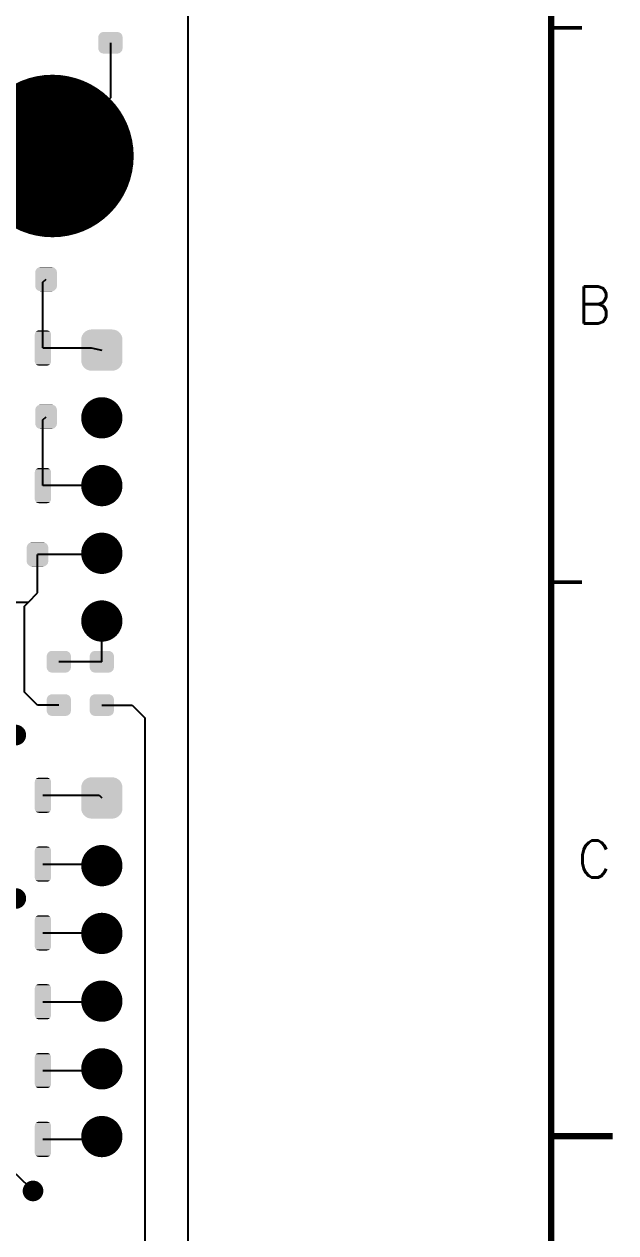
# Model space of a CAD drawing. Extents: x 295 to 953, y 10 to 290.
# Drawn here: x 839.2 to 887.2, y 142.2 to 240.3 of the extents above; entities that cross this region are included whole.
import ezdxf
from ezdxf.enums import TextEntityAlignment as Align

# ---------------------------------------------------------------- set-up
doc = ezdxf.new("R2010")
doc.units = 0
doc.header["$LTSCALE"] = 5
doc.header["$MEASUREMENT"] = 0
doc.layers.get('0').update_dxf_attribs({"linetype": 'CONTINUOUS', "lineweight": 25})
for name, color, linetype in [('DV-DPO-A6_BOT', 7, 'CONTINUOUS'), ('문자', 4, 'CONTINUOUS'), ('테두리', 3, 'CONTINUOUS')]:
    doc.layers.add(name, color=color, linetype=linetype)
doc.styles.get("Standard").update_dxf_attribs({"font": 'simplex.shx'})

# ---------------------------------------------------------------- blocks, each defined once
blk = doc.blocks.new('C')
at = {"layer": '테두리'}
blk.add_line((405, 285), (405, 15), dxfattribs=at)
for points, const_width in [([(15, 285), (15, 15), (405, 15), (405, 285), (15, 285)], 0.5), ([(407.5, 240), (405, 240)], 0.3), ([(407.5, 195), (405, 195)], 0.3), ([(410, 150), (405, 150)], 0.5)]:
    blk.add_lwpolyline(points, dxfattribs=dict(at, const_width=const_width))
at = {"layer": '문자'}
for s, p in [('B', (408.5, 217.5)), ('C', (408.5, 172.5))]:
    blk.add_text(s, height=3, dxfattribs=at).set_placement(p, align=Align.MIDDLE)

msp = doc.modelspace()

# ---------------------------------------------------------------- linework, layer by layer
for points, const_width in [([(844.779, 229.599, -1), (838.18, 229.599, -1)], 6.599), ([(846.33, 208.337, -1), (844.654, 208.337, -1)], 1.676), ([(846.33, 202.833, -1), (844.654, 202.833, -1)], 1.676), ([(846.33, 197.334, -1), (844.654, 197.334, -1)], 1.676), ([(846.33, 191.835, -1), (844.654, 191.835, -1)], 1.676), ([(838.926, 182.576, -1), (838.088, 182.576, -1)], 0.838), ([(846.33, 171.97, -1), (844.654, 171.97, -1)], 1.676), ([(838.926, 169.305, -1), (838.088, 169.305, -1)], 0.838), ([(846.33, 166.466, -1), (844.654, 166.466, -1)], 1.676), ([(846.33, 160.967, -1), (844.654, 160.967, -1)], 1.676), ([(846.33, 155.469, -1), (844.654, 155.469, -1)], 1.676), ([(846.33, 149.97, -1), (844.654, 149.97, -1)], 1.676), ([(840.323, 145.556, -1), (839.485, 145.556, -1)], 0.838)]:
    msp.add_lwpolyline(points, format="xyb", close=True, dxfattribs=dict(const_width=const_width))
for points in [[(847.099, 239.483), (847.087, 239.495), (845.285, 239.483), (845.291, 239.495)], [(847.087, 239.495), (847.002, 239.583), (845.291, 239.495), (845.382, 239.583)], [(847.002, 239.583), (846.986, 239.592), (845.382, 239.583), (845.391, 239.592)], [(846.986, 239.592), (846.878, 239.648), (845.391, 239.592), (845.507, 239.648)], [(846.878, 239.648), (846.852, 239.653), (845.507, 239.648), (845.516, 239.653)], [(846.852, 239.653), (846.741, 239.671), (845.516, 239.653), (845.64, 239.671)], [(847.179, 238.35), (847.179, 239.233), (845.201, 238.35), (845.201, 239.233)], [(847.177, 239.233), (847.159, 239.357), (845.204, 239.233), (845.224, 239.357)], [(847.159, 239.357), (847.152, 239.371), (845.224, 239.357), (845.226, 239.371)], [(847.152, 239.371), (847.099, 239.483), (845.226, 239.371), (845.285, 239.483)], [(847.157, 238.226), (847.177, 238.35), (845.222, 238.226), (845.204, 238.35)], [(847.154, 238.212), (847.157, 238.226), (845.229, 238.212), (845.222, 238.226)], [(847.096, 238.1), (847.154, 238.212), (845.282, 238.1), (845.229, 238.212)], [(847.09, 238.088), (847.096, 238.1), (845.294, 238.088), (845.282, 238.1)], [(846.999, 238), (847.09, 238.088), (845.379, 238), (845.294, 238.088)], [(846.99, 237.991), (846.999, 238), (845.395, 237.991), (845.379, 238)], [(846.874, 237.934), (846.99, 237.991), (845.502, 237.934), (845.395, 237.991)], [(846.864, 237.93), (846.874, 237.934), (845.529, 237.93), (845.502, 237.934)], [(846.741, 237.911), (846.864, 237.93), (845.64, 237.911), (845.529, 237.93)], [(841.846, 220.147), (841.827, 220.27), (840.086, 220.147), (840.106, 220.27)], [(841.846, 220.144), (841.846, 220.147), (840.086, 220.144), (840.086, 220.147)], [(841.846, 219.049), (841.846, 220.144), (840.086, 219.049), (840.086, 220.144)], [(841.827, 220.27), (841.82, 220.285), (840.106, 220.27), (840.109, 220.285)], [(841.82, 220.285), (841.766, 220.395), (840.109, 220.285), (840.168, 220.395)], [(841.766, 220.395), (841.754, 220.408), (840.168, 220.395), (840.174, 220.408)], [(841.754, 220.408), (841.669, 220.495), (840.174, 220.408), (840.266, 220.495)], [(841.669, 220.495), (841.651, 220.504), (840.266, 220.495), (840.275, 220.504)], [(841.651, 220.504), (841.545, 220.56), (840.275, 220.504), (840.391, 220.56)], [(841.545, 220.56), (841.516, 220.564), (840.391, 220.56), (840.401, 220.564)], [(841.516, 220.564), (841.407, 220.582), (840.401, 220.564), (840.524, 220.582)], [(841.407, 220.582), (841.407, 220.586), (840.524, 220.582), (840.524, 220.586)], [(841.846, 219.046), (841.846, 219.049), (840.086, 219.046), (840.086, 219.049)], [(841.825, 218.923), (841.846, 219.046), (840.104, 218.923), (840.086, 219.046)], [(841.822, 218.909), (841.825, 218.923), (840.111, 218.909), (840.104, 218.923)], [(841.764, 218.798), (841.822, 218.909), (840.165, 218.798), (840.111, 218.909)], [(841.757, 218.785), (841.764, 218.798), (840.177, 218.785), (840.165, 218.798)], [(841.666, 218.698), (841.757, 218.785), (840.262, 218.698), (840.177, 218.785)], [(841.656, 218.689), (841.666, 218.698), (840.28, 218.689), (840.262, 218.698)], [(841.54, 218.633), (841.656, 218.689), (840.386, 218.633), (840.28, 218.689)], [(841.53, 218.629), (841.54, 218.633), (840.415, 218.629), (840.386, 218.633)], [(841.407, 218.611), (841.53, 218.629), (840.524, 218.611), (840.415, 218.629)], [(841.407, 218.608), (841.407, 218.611), (840.524, 218.608), (840.524, 218.611)], [(841.368, 215.109), (841.366, 215.141), (840.049, 215.109), (840.055, 215.141)], [(841.368, 212.908), (841.368, 215.109), (840.049, 212.908), (840.049, 215.109)], [(841.366, 215.141), (841.341, 215.228), (840.055, 215.141), (840.071, 215.228)], [(841.341, 215.228), (841.333, 215.257), (840.071, 215.228), (840.089, 215.257)], [(841.333, 215.257), (841.277, 215.331), (840.089, 215.257), (840.135, 215.331)], [(841.277, 215.331), (841.26, 215.353), (840.135, 215.331), (840.164, 215.353)], [(841.26, 215.353), (841.178, 215.404), (840.164, 215.353), (840.231, 215.404)], [(841.178, 215.404), (841.157, 215.417), (840.231, 215.404), (840.276, 215.417)], [(841.157, 215.417), (841.046, 215.438), (840.276, 215.417), (840.347, 215.438)], [(841.046, 215.438), (841.038, 215.439), (840.347, 215.438), (840.379, 215.439)], [(847.142, 214.866), (847.097, 215.012), (843.838, 214.866), (843.891, 215.012)], [(847.097, 215.012), (847.076, 215.047), (843.891, 215.012), (843.903, 215.047)], [(847.076, 215.047), (846.999, 215.179), (843.903, 215.047), (843.989, 215.179)], [(846.999, 215.179), (846.97, 215.209), (843.989, 215.179), (844.009, 215.209)], [(846.97, 215.209), (846.866, 215.318), (844.009, 215.209), (844.123, 215.318)], [(846.866, 215.318), (846.828, 215.343), (844.123, 215.318), (844.149, 215.343)], [(846.828, 215.343), (846.704, 215.424), (844.149, 215.343), (844.287, 215.424)], [(846.704, 215.424), (846.658, 215.44), (844.287, 215.424), (844.315, 215.44)], [(846.658, 215.44), (846.522, 215.489), (844.315, 215.44), (844.474, 215.489)], [(846.522, 215.489), (846.453, 215.498), (844.474, 215.489), (844.5, 215.498)], [(846.453, 215.498), (846.33, 215.512), (844.5, 215.498), (844.654, 215.512)], [(847.168, 214.674), (847.154, 214.827), (843.815, 214.674), (843.833, 214.827)], [(847.168, 212.997), (847.168, 214.674), (843.815, 212.997), (843.815, 214.674)], [(847.154, 214.827), (847.142, 214.866), (843.833, 214.827), (843.838, 214.866)], [(847.15, 212.844), (847.168, 212.997), (843.83, 212.844), (843.815, 212.997)], [(841.362, 212.876), (841.368, 212.908), (840.051, 212.876), (840.049, 212.908)], [(841.346, 212.789), (841.362, 212.876), (840.076, 212.789), (840.051, 212.876)], [(841.328, 212.76), (841.346, 212.789), (840.084, 212.76), (840.076, 212.789)], [(841.282, 212.686), (841.328, 212.76), (840.14, 212.686), (840.084, 212.76)], [(841.253, 212.664), (841.282, 212.686), (840.157, 212.664), (840.14, 212.686)], [(841.186, 212.613), (841.253, 212.664), (840.239, 212.613), (840.157, 212.664)], [(841.142, 212.6), (841.186, 212.613), (840.26, 212.6), (840.239, 212.613)], [(841.07, 212.58), (841.142, 212.6), (840.371, 212.58), (840.26, 212.6)], [(841.038, 212.578), (841.07, 212.58), (840.379, 212.578), (840.371, 212.58)], [(847.146, 212.805), (847.15, 212.844), (843.842, 212.805), (843.83, 212.844)], [(847.093, 212.659), (847.146, 212.805), (843.887, 212.659), (843.842, 212.805)], [(847.08, 212.623), (847.093, 212.659), (843.908, 212.623), (843.887, 212.659)], [(846.995, 212.492), (847.08, 212.623), (843.985, 212.492), (843.908, 212.623)], [(846.975, 212.462), (846.995, 212.492), (844.014, 212.462), (843.985, 212.492)], [(846.86, 212.352), (846.975, 212.462), (844.118, 212.352), (844.014, 212.462)], [(846.835, 212.328), (846.86, 212.352), (844.155, 212.328), (844.118, 212.352)], [(846.697, 212.247), (846.835, 212.328), (844.28, 212.247), (844.155, 212.328)], [(846.668, 212.23), (846.697, 212.247), (844.326, 212.23), (844.28, 212.247)], [(846.51, 212.181), (846.668, 212.23), (844.462, 212.181), (844.326, 212.23)], [(846.484, 212.173), (846.51, 212.181), (844.531, 212.173), (844.462, 212.181)], [(846.33, 212.159), (846.484, 212.173), (844.654, 212.159), (844.531, 212.173)], [(841.846, 208.971), (841.827, 209.094), (840.086, 208.971), (840.106, 209.094)], [(841.827, 209.094), (841.82, 209.109), (840.106, 209.094), (840.109, 209.109)], [(841.82, 209.109), (841.766, 209.219), (840.109, 209.109), (840.168, 209.219)], [(841.766, 209.219), (841.754, 209.232), (840.168, 209.219), (840.174, 209.232)], [(841.754, 209.232), (841.669, 209.319), (840.174, 209.232), (840.266, 209.319)], [(841.669, 209.319), (841.651, 209.328), (840.266, 209.319), (840.275, 209.328)], [(841.651, 209.328), (841.545, 209.384), (840.275, 209.328), (840.391, 209.384)], [(841.545, 209.384), (841.516, 209.388), (840.391, 209.384), (840.401, 209.388)], [(841.516, 209.388), (841.407, 209.406), (840.401, 209.388), (840.524, 209.406)], [(841.407, 209.406), (841.407, 209.41), (840.524, 209.406), (840.524, 209.41)], [(841.846, 208.968), (841.846, 208.971), (840.086, 208.968), (840.086, 208.971)], [(841.846, 207.873), (841.846, 208.968), (840.086, 207.873), (840.086, 208.968)], [(841.846, 207.87), (841.846, 207.873), (840.086, 207.87), (840.086, 207.873)], [(841.825, 207.747), (841.846, 207.87), (840.104, 207.747), (840.086, 207.87)], [(841.822, 207.733), (841.825, 207.747), (840.111, 207.733), (840.104, 207.747)], [(841.764, 207.622), (841.822, 207.733), (840.165, 207.622), (840.111, 207.733)], [(841.757, 207.609), (841.764, 207.622), (840.177, 207.609), (840.165, 207.622)], [(841.666, 207.522), (841.757, 207.609), (840.262, 207.522), (840.177, 207.609)], [(841.656, 207.513), (841.666, 207.522), (840.28, 207.513), (840.262, 207.522)], [(841.54, 207.457), (841.656, 207.513), (840.386, 207.457), (840.28, 207.513)], [(841.53, 207.453), (841.54, 207.457), (840.415, 207.453), (840.386, 207.457)], [(841.407, 207.435), (841.53, 207.453), (840.524, 207.435), (840.415, 207.453)], [(841.407, 207.432), (841.407, 207.435), (840.524, 207.432), (840.524, 207.435)], [(841.333, 204.081), (841.277, 204.155), (840.089, 204.081), (840.135, 204.155)], [(841.277, 204.155), (841.26, 204.177), (840.135, 204.155), (840.164, 204.177)], [(841.26, 204.177), (841.178, 204.228), (840.164, 204.177), (840.231, 204.228)], [(841.178, 204.228), (841.157, 204.241), (840.231, 204.228), (840.276, 204.241)], [(841.157, 204.241), (841.046, 204.262), (840.276, 204.241), (840.347, 204.262)], [(841.046, 204.262), (841.038, 204.263), (840.347, 204.262), (840.379, 204.263)], [(841.368, 203.933), (841.366, 203.965), (840.049, 203.933), (840.055, 203.965)], [(841.368, 201.732), (841.368, 203.933), (840.049, 201.732), (840.049, 203.933)], [(841.366, 203.965), (841.341, 204.052), (840.055, 203.965), (840.071, 204.052)], [(841.341, 204.052), (841.333, 204.081), (840.071, 204.052), (840.089, 204.081)], [(841.362, 201.7), (841.368, 201.732), (840.051, 201.7), (840.049, 201.732)], [(841.346, 201.613), (841.362, 201.7), (840.076, 201.613), (840.051, 201.7)], [(841.328, 201.584), (841.346, 201.613), (840.084, 201.584), (840.076, 201.613)], [(841.282, 201.51), (841.328, 201.584), (840.14, 201.51), (840.084, 201.584)], [(841.253, 201.488), (841.282, 201.51), (840.157, 201.488), (840.14, 201.51)], [(841.186, 201.437), (841.253, 201.488), (840.239, 201.437), (840.157, 201.488)], [(841.142, 201.424), (841.186, 201.437), (840.26, 201.424), (840.239, 201.437)], [(841.07, 201.404), (841.142, 201.424), (840.371, 201.404), (840.26, 201.424)], [(841.038, 201.402), (841.07, 201.404), (840.379, 201.402), (840.371, 201.404)], [(841.147, 197.795), (841.129, 197.918), (839.387, 197.795), (839.408, 197.918)], [(841.147, 197.792), (841.147, 197.795), (839.387, 197.792), (839.387, 197.795)], [(841.147, 196.697), (841.147, 197.792), (839.387, 196.697), (839.387, 197.792)], [(841.129, 197.918), (841.121, 197.933), (839.408, 197.918), (839.41, 197.933)], [(841.121, 197.933), (841.068, 198.043), (839.41, 197.933), (839.469, 198.043)], [(841.068, 198.043), (841.055, 198.056), (839.469, 198.043), (839.476, 198.056)], [(841.055, 198.056), (840.97, 198.143), (839.476, 198.056), (839.567, 198.143)], [(840.97, 198.143), (840.953, 198.152), (839.567, 198.143), (839.577, 198.152)], [(840.953, 198.152), (840.846, 198.208), (839.577, 198.152), (839.693, 198.208)], [(840.846, 198.208), (840.818, 198.212), (839.693, 198.208), (839.703, 198.212)], [(840.818, 198.212), (840.709, 198.23), (839.703, 198.212), (839.826, 198.23)], [(840.709, 198.23), (840.709, 198.234), (839.826, 198.23), (839.826, 198.234)], [(841.147, 196.694), (841.147, 196.697), (839.387, 196.694), (839.387, 196.697)], [(841.126, 196.571), (841.147, 196.694), (839.406, 196.571), (839.387, 196.694)], [(841.124, 196.557), (841.126, 196.571), (839.413, 196.557), (839.406, 196.571)], [(841.065, 196.446), (841.124, 196.557), (839.467, 196.446), (839.413, 196.557)], [(841.058, 196.433), (841.065, 196.446), (839.479, 196.433), (839.467, 196.446)], [(840.967, 196.346), (841.058, 196.433), (839.564, 196.346), (839.479, 196.433)], [(840.958, 196.337), (840.967, 196.346), (839.581, 196.337), (839.564, 196.346)], [(840.841, 196.281), (840.958, 196.337), (839.688, 196.281), (839.581, 196.337)], [(840.832, 196.277), (840.841, 196.281), (839.717, 196.277), (839.688, 196.281)], [(840.709, 196.259), (840.832, 196.277), (839.826, 196.259), (839.717, 196.277)], [(840.709, 196.256), (840.709, 196.259), (839.826, 196.256), (839.826, 196.259)], [(842.988, 188.086), (842.988, 188.969), (841.01, 188.086), (841.01, 188.969)], [(842.986, 188.969), (842.968, 189.093), (841.013, 188.969), (841.033, 189.093)], [(842.968, 189.093), (842.961, 189.107), (841.033, 189.093), (841.035, 189.107)], [(842.961, 189.107), (842.908, 189.219), (841.035, 189.107), (841.094, 189.219)], [(842.908, 189.219), (842.896, 189.23), (841.094, 189.219), (841.1, 189.23)], [(842.896, 189.23), (842.811, 189.319), (841.1, 189.23), (841.191, 189.319)], [(842.811, 189.319), (842.795, 189.328), (841.191, 189.319), (841.2, 189.328)], [(842.795, 189.328), (842.687, 189.384), (841.2, 189.328), (841.316, 189.384)], [(842.687, 189.384), (842.661, 189.389), (841.316, 189.384), (841.325, 189.389)], [(842.661, 189.389), (842.55, 189.407), (841.325, 189.389), (841.449, 189.407)], [(846.481, 188.086), (846.481, 188.969), (844.503, 188.086), (844.503, 188.969)], [(846.478, 188.969), (846.46, 189.093), (844.506, 188.969), (844.526, 189.093)], [(846.46, 189.093), (846.454, 189.107), (844.526, 189.093), (844.528, 189.107)], [(846.454, 189.107), (846.4, 189.219), (844.528, 189.107), (844.586, 189.219)], [(846.4, 189.219), (846.389, 189.23), (844.586, 189.219), (844.592, 189.23)], [(846.389, 189.23), (846.303, 189.319), (844.592, 189.23), (844.683, 189.319)], [(846.303, 189.319), (846.287, 189.328), (844.683, 189.319), (844.692, 189.328)], [(846.287, 189.328), (846.18, 189.384), (844.692, 189.328), (844.809, 189.384)], [(846.18, 189.384), (846.153, 189.389), (844.809, 189.384), (844.818, 189.389)], [(846.153, 189.389), (846.042, 189.407), (844.818, 189.389), (844.941, 189.407)], [(842.966, 187.962), (842.986, 188.086), (841.031, 187.962), (841.013, 188.086)], [(842.963, 187.948), (842.966, 187.962), (841.038, 187.948), (841.031, 187.962)], [(842.905, 187.836), (842.963, 187.948), (841.091, 187.836), (841.038, 187.948)], [(842.899, 187.824), (842.905, 187.836), (841.103, 187.824), (841.091, 187.836)], [(842.808, 187.735), (842.899, 187.824), (841.188, 187.735), (841.103, 187.824)], [(842.799, 187.727), (842.808, 187.735), (841.204, 187.727), (841.188, 187.735)], [(842.683, 187.67), (842.799, 187.727), (841.311, 187.67), (841.204, 187.727)], [(842.673, 187.666), (842.683, 187.67), (841.338, 187.666), (841.311, 187.67)], [(842.55, 187.647), (842.673, 187.666), (841.449, 187.647), (841.338, 187.666)], [(846.458, 187.962), (846.478, 188.086), (844.523, 187.962), (844.506, 188.086)], [(846.456, 187.948), (846.458, 187.962), (844.53, 187.948), (844.523, 187.962)], [(846.398, 187.836), (846.456, 187.948), (844.584, 187.836), (844.53, 187.948)], [(846.392, 187.824), (846.398, 187.836), (844.595, 187.824), (844.584, 187.836)], [(846.3, 187.735), (846.392, 187.824), (844.68, 187.735), (844.595, 187.824)], [(846.292, 187.727), (846.3, 187.735), (844.697, 187.727), (844.68, 187.735)], [(846.175, 187.67), (846.292, 187.727), (844.804, 187.67), (844.697, 187.727)], [(846.166, 187.666), (846.175, 187.67), (844.83, 187.666), (844.804, 187.67)], [(846.042, 187.647), (846.166, 187.666), (844.941, 187.647), (844.83, 187.666)], [(842.986, 185.448), (842.968, 185.572), (841.013, 185.448), (841.033, 185.572)], [(842.968, 185.572), (842.961, 185.586), (841.033, 185.572), (841.035, 185.586)], [(842.961, 185.586), (842.908, 185.698), (841.035, 185.586), (841.094, 185.698)], [(842.908, 185.698), (842.896, 185.71), (841.094, 185.698), (841.1, 185.71)], [(842.896, 185.71), (842.811, 185.799), (841.1, 185.71), (841.191, 185.799)], [(842.811, 185.799), (842.795, 185.807), (841.191, 185.799), (841.2, 185.807)], [(842.795, 185.807), (842.687, 185.864), (841.2, 185.807), (841.316, 185.864)], [(842.687, 185.864), (842.661, 185.868), (841.316, 185.864), (841.325, 185.868)], [(842.661, 185.868), (842.55, 185.887), (841.325, 185.868), (841.449, 185.887)], [(846.478, 185.448), (846.46, 185.572), (844.506, 185.448), (844.526, 185.572)], [(846.46, 185.572), (846.454, 185.586), (844.526, 185.572), (844.528, 185.586)], [(846.454, 185.586), (846.4, 185.698), (844.528, 185.586), (844.586, 185.698)], [(846.4, 185.698), (846.389, 185.71), (844.586, 185.698), (844.592, 185.71)], [(846.389, 185.71), (846.303, 185.799), (844.592, 185.71), (844.683, 185.799)], [(846.303, 185.799), (846.287, 185.807), (844.683, 185.799), (844.692, 185.807)], [(846.287, 185.807), (846.18, 185.864), (844.692, 185.807), (844.809, 185.864)], [(846.18, 185.864), (846.153, 185.868), (844.809, 185.864), (844.818, 185.868)], [(846.153, 185.868), (846.042, 185.887), (844.818, 185.868), (844.941, 185.887)], [(842.988, 184.565), (842.988, 185.448), (841.01, 184.565), (841.01, 185.448)], [(842.966, 184.442), (842.986, 184.565), (841.031, 184.442), (841.013, 184.565)], [(846.481, 184.565), (846.481, 185.448), (844.503, 184.565), (844.503, 185.448)], [(846.458, 184.442), (846.478, 184.565), (844.523, 184.442), (844.506, 184.565)], [(842.963, 184.428), (842.966, 184.442), (841.038, 184.428), (841.031, 184.442)], [(842.905, 184.316), (842.963, 184.428), (841.091, 184.316), (841.038, 184.428)], [(842.899, 184.304), (842.905, 184.316), (841.103, 184.304), (841.091, 184.316)], [(842.808, 184.215), (842.899, 184.304), (841.188, 184.215), (841.103, 184.304)], [(842.799, 184.206), (842.808, 184.215), (841.204, 184.206), (841.188, 184.215)], [(842.683, 184.15), (842.799, 184.206), (841.311, 184.15), (841.204, 184.206)], [(842.673, 184.145), (842.683, 184.15), (841.338, 184.145), (841.311, 184.15)], [(842.55, 184.127), (842.673, 184.145), (841.449, 184.127), (841.338, 184.145)], [(846.456, 184.428), (846.458, 184.442), (844.53, 184.428), (844.523, 184.442)], [(846.398, 184.316), (846.456, 184.428), (844.584, 184.316), (844.53, 184.428)], [(846.392, 184.304), (846.398, 184.316), (844.595, 184.304), (844.584, 184.316)], [(846.3, 184.215), (846.392, 184.304), (844.68, 184.215), (844.595, 184.304)], [(846.292, 184.206), (846.3, 184.215), (844.697, 184.206), (844.68, 184.215)], [(846.175, 184.15), (846.292, 184.206), (844.804, 184.15), (844.697, 184.206)], [(846.166, 184.145), (846.175, 184.15), (844.83, 184.145), (844.804, 184.15)], [(846.042, 184.127), (846.166, 184.145), (844.941, 184.127), (844.83, 184.145)], [(841.368, 178.787), (841.366, 178.819), (840.049, 178.787), (840.055, 178.819)], [(841.368, 176.586), (841.368, 178.787), (840.049, 176.586), (840.049, 178.787)], [(841.366, 178.819), (841.341, 178.906), (840.055, 178.819), (840.071, 178.906)], [(841.341, 178.906), (841.333, 178.935), (840.071, 178.906), (840.089, 178.935)], [(841.333, 178.935), (841.277, 179.009), (840.089, 178.935), (840.135, 179.009)], [(841.277, 179.009), (841.26, 179.031), (840.135, 179.009), (840.164, 179.031)], [(841.26, 179.031), (841.178, 179.082), (840.164, 179.031), (840.231, 179.082)], [(841.178, 179.082), (841.157, 179.095), (840.231, 179.082), (840.276, 179.095)], [(841.157, 179.095), (841.046, 179.116), (840.276, 179.095), (840.347, 179.116)], [(841.046, 179.116), (841.038, 179.117), (840.347, 179.116), (840.379, 179.117)], [(847.142, 178.499), (847.097, 178.645), (843.838, 178.499), (843.891, 178.645)], [(847.097, 178.645), (847.076, 178.681), (843.891, 178.645), (843.903, 178.681)], [(847.076, 178.681), (846.999, 178.812), (843.903, 178.681), (843.989, 178.812)], [(846.999, 178.812), (846.97, 178.842), (843.989, 178.812), (844.009, 178.842)], [(846.97, 178.842), (846.866, 178.952), (844.009, 178.842), (844.123, 178.952)], [(846.866, 178.952), (846.828, 178.976), (844.123, 178.952), (844.149, 178.976)], [(846.828, 178.976), (846.704, 179.057), (844.149, 178.976), (844.287, 179.057)], [(846.704, 179.057), (846.658, 179.074), (844.287, 179.057), (844.315, 179.074)], [(846.658, 179.074), (846.522, 179.123), (844.315, 179.074), (844.474, 179.123)], [(846.522, 179.123), (846.453, 179.131), (844.474, 179.123), (844.5, 179.131)], [(846.453, 179.131), (846.33, 179.145), (844.5, 179.131), (844.654, 179.145)], [(847.168, 178.307), (847.154, 178.461), (843.815, 178.307), (843.833, 178.461)], [(847.168, 176.63), (847.168, 178.307), (843.815, 176.63), (843.815, 178.307)], [(847.154, 178.461), (847.142, 178.499), (843.833, 178.461), (843.838, 178.499)], [(841.362, 176.554), (841.368, 176.586), (840.051, 176.554), (840.049, 176.586)], [(841.346, 176.467), (841.362, 176.554), (840.076, 176.467), (840.051, 176.554)], [(841.328, 176.438), (841.346, 176.467), (840.084, 176.438), (840.076, 176.467)], [(841.282, 176.364), (841.328, 176.438), (840.14, 176.364), (840.084, 176.438)], [(841.253, 176.342), (841.282, 176.364), (840.157, 176.342), (840.14, 176.364)], [(841.186, 176.291), (841.253, 176.342), (840.239, 176.291), (840.157, 176.342)], [(841.142, 176.278), (841.186, 176.291), (840.26, 176.278), (840.239, 176.291)], [(841.07, 176.258), (841.142, 176.278), (840.371, 176.258), (840.26, 176.278)], [(841.038, 176.256), (841.07, 176.258), (840.379, 176.256), (840.371, 176.258)], [(847.15, 176.477), (847.168, 176.63), (843.83, 176.477), (843.815, 176.63)], [(847.146, 176.439), (847.15, 176.477), (843.842, 176.439), (843.83, 176.477)], [(847.093, 176.292), (847.146, 176.439), (843.887, 176.292), (843.842, 176.439)], [(847.08, 176.257), (847.093, 176.292), (843.908, 176.257), (843.887, 176.292)], [(846.995, 176.126), (847.08, 176.257), (843.985, 176.126), (843.908, 176.257)], [(846.975, 176.095), (846.995, 176.126), (844.014, 176.095), (843.985, 176.126)], [(846.86, 175.986), (846.975, 176.095), (844.118, 175.986), (844.014, 176.095)], [(846.835, 175.961), (846.86, 175.986), (844.155, 175.961), (844.118, 175.986)], [(846.697, 175.88), (846.835, 175.961), (844.28, 175.88), (844.155, 175.961)], [(846.668, 175.864), (846.697, 175.88), (844.326, 175.864), (844.28, 175.88)], [(846.51, 175.815), (846.668, 175.864), (844.462, 175.815), (844.326, 175.864)], [(846.484, 175.806), (846.51, 175.815), (844.531, 175.806), (844.462, 175.815)], [(846.33, 175.792), (846.484, 175.806), (844.654, 175.792), (844.531, 175.806)], [(841.368, 173.199), (841.366, 173.231), (840.049, 173.199), (840.055, 173.231)], [(841.368, 170.998), (841.368, 173.199), (840.049, 170.998), (840.049, 173.199)], [(841.366, 173.231), (841.341, 173.318), (840.055, 173.231), (840.071, 173.318)], [(841.341, 173.318), (841.333, 173.347), (840.071, 173.318), (840.089, 173.347)], [(841.333, 173.347), (841.277, 173.421), (840.089, 173.347), (840.135, 173.421)], [(841.277, 173.421), (841.26, 173.443), (840.135, 173.421), (840.164, 173.443)], [(841.26, 173.443), (841.178, 173.494), (840.164, 173.443), (840.231, 173.494)], [(841.178, 173.494), (841.157, 173.507), (840.231, 173.494), (840.276, 173.507)], [(841.157, 173.507), (841.046, 173.528), (840.276, 173.507), (840.347, 173.528)], [(841.046, 173.528), (841.038, 173.529), (840.347, 173.528), (840.379, 173.529)], [(841.362, 170.966), (841.368, 170.998), (840.051, 170.966), (840.049, 170.998)], [(841.346, 170.879), (841.362, 170.966), (840.076, 170.879), (840.051, 170.966)], [(841.328, 170.85), (841.346, 170.879), (840.084, 170.85), (840.076, 170.879)], [(841.282, 170.776), (841.328, 170.85), (840.14, 170.776), (840.084, 170.85)], [(841.253, 170.754), (841.282, 170.776), (840.157, 170.754), (840.14, 170.776)], [(841.186, 170.703), (841.253, 170.754), (840.239, 170.703), (840.157, 170.754)], [(841.142, 170.69), (841.186, 170.703), (840.26, 170.69), (840.239, 170.703)], [(841.07, 170.67), (841.142, 170.69), (840.371, 170.67), (840.26, 170.69)], [(841.038, 170.668), (841.07, 170.67), (840.379, 170.668), (840.371, 170.67)], [(841.277, 167.833), (841.26, 167.855), (840.135, 167.833), (840.164, 167.855)], [(841.26, 167.855), (841.178, 167.906), (840.164, 167.855), (840.231, 167.906)], [(841.178, 167.906), (841.157, 167.919), (840.231, 167.906), (840.276, 167.919)], [(841.157, 167.919), (841.046, 167.94), (840.276, 167.919), (840.347, 167.94)], [(841.046, 167.94), (841.038, 167.941), (840.347, 167.94), (840.379, 167.941)], [(841.368, 167.611), (841.366, 167.643), (840.049, 167.611), (840.055, 167.643)], [(841.368, 165.41), (841.368, 167.611), (840.049, 165.41), (840.049, 167.611)], [(841.366, 167.643), (841.341, 167.73), (840.055, 167.643), (840.071, 167.73)], [(841.341, 167.73), (841.333, 167.759), (840.071, 167.73), (840.089, 167.759)], [(841.333, 167.759), (841.277, 167.833), (840.089, 167.759), (840.135, 167.833)], [(841.362, 165.378), (841.368, 165.41), (840.051, 165.378), (840.049, 165.41)], [(841.346, 165.291), (841.362, 165.378), (840.076, 165.291), (840.051, 165.378)], [(841.328, 165.262), (841.346, 165.291), (840.084, 165.262), (840.076, 165.291)], [(841.282, 165.188), (841.328, 165.262), (840.14, 165.188), (840.084, 165.262)], [(841.253, 165.166), (841.282, 165.188), (840.157, 165.166), (840.14, 165.188)], [(841.186, 165.115), (841.253, 165.166), (840.239, 165.115), (840.157, 165.166)], [(841.142, 165.102), (841.186, 165.115), (840.26, 165.102), (840.239, 165.115)], [(841.07, 165.082), (841.142, 165.102), (840.371, 165.082), (840.26, 165.102)], [(841.038, 165.08), (841.07, 165.082), (840.379, 165.08), (840.371, 165.082)], [(841.368, 162.023), (841.366, 162.055), (840.049, 162.023), (840.055, 162.055)], [(841.368, 159.822), (841.368, 162.023), (840.049, 159.822), (840.049, 162.023)], [(841.366, 162.055), (841.341, 162.142), (840.055, 162.055), (840.071, 162.142)], [(841.341, 162.142), (841.333, 162.171), (840.071, 162.142), (840.089, 162.171)], [(841.333, 162.171), (841.277, 162.245), (840.089, 162.171), (840.135, 162.245)], [(841.277, 162.245), (841.26, 162.267), (840.135, 162.245), (840.164, 162.267)], [(841.26, 162.267), (841.178, 162.318), (840.164, 162.267), (840.231, 162.318)], [(841.178, 162.318), (841.157, 162.331), (840.231, 162.318), (840.276, 162.331)], [(841.157, 162.331), (841.046, 162.352), (840.276, 162.331), (840.347, 162.352)], [(841.046, 162.352), (841.038, 162.353), (840.347, 162.352), (840.379, 162.353)], [(841.362, 159.79), (841.368, 159.822), (840.051, 159.79), (840.049, 159.822)], [(841.346, 159.703), (841.362, 159.79), (840.076, 159.703), (840.051, 159.79)], [(841.328, 159.674), (841.346, 159.703), (840.084, 159.674), (840.076, 159.703)], [(841.282, 159.6), (841.328, 159.674), (840.14, 159.6), (840.084, 159.674)], [(841.253, 159.578), (841.282, 159.6), (840.157, 159.578), (840.14, 159.6)], [(841.186, 159.527), (841.253, 159.578), (840.239, 159.527), (840.157, 159.578)], [(841.142, 159.514), (841.186, 159.527), (840.26, 159.514), (840.239, 159.527)], [(841.07, 159.494), (841.142, 159.514), (840.371, 159.494), (840.26, 159.514)], [(841.038, 159.492), (841.07, 159.494), (840.379, 159.492), (840.371, 159.494)], [(841.368, 156.435), (841.366, 156.467), (840.049, 156.435), (840.055, 156.467)], [(841.368, 154.234), (841.368, 156.435), (840.049, 154.234), (840.049, 156.435)], [(841.366, 156.467), (841.341, 156.554), (840.055, 156.467), (840.071, 156.554)], [(841.341, 156.554), (841.333, 156.583), (840.071, 156.554), (840.089, 156.583)], [(841.333, 156.583), (841.277, 156.657), (840.089, 156.583), (840.135, 156.657)], [(841.277, 156.657), (841.26, 156.679), (840.135, 156.657), (840.164, 156.679)], [(841.26, 156.679), (841.178, 156.73), (840.164, 156.679), (840.231, 156.73)], [(841.178, 156.73), (841.157, 156.743), (840.231, 156.73), (840.276, 156.743)], [(841.157, 156.743), (841.046, 156.764), (840.276, 156.743), (840.347, 156.764)], [(841.046, 156.764), (841.038, 156.765), (840.347, 156.764), (840.379, 156.765)], [(841.362, 154.202), (841.368, 154.234), (840.051, 154.202), (840.049, 154.234)], [(841.346, 154.115), (841.362, 154.202), (840.076, 154.115), (840.051, 154.202)], [(841.328, 154.086), (841.346, 154.115), (840.084, 154.086), (840.076, 154.115)], [(841.282, 154.012), (841.328, 154.086), (840.14, 154.012), (840.084, 154.086)], [(841.253, 153.99), (841.282, 154.012), (840.157, 153.99), (840.14, 154.012)], [(841.186, 153.939), (841.253, 153.99), (840.239, 153.939), (840.157, 153.99)], [(841.142, 153.926), (841.186, 153.939), (840.26, 153.926), (840.239, 153.939)], [(841.07, 153.906), (841.142, 153.926), (840.371, 153.906), (840.26, 153.926)], [(841.038, 153.904), (841.07, 153.906), (840.379, 153.904), (840.371, 153.906)], [(841.178, 151.142), (841.157, 151.155), (840.231, 151.142), (840.276, 151.155)], [(841.157, 151.155), (841.046, 151.176), (840.276, 151.155), (840.347, 151.176)], [(841.046, 151.176), (841.038, 151.177), (840.347, 151.176), (840.379, 151.177)], [(841.368, 150.847), (841.366, 150.879), (840.049, 150.847), (840.055, 150.879)], [(841.368, 148.646), (841.368, 150.847), (840.049, 148.646), (840.049, 150.847)], [(841.366, 150.879), (841.341, 150.966), (840.055, 150.879), (840.071, 150.966)], [(841.341, 150.966), (841.333, 150.995), (840.071, 150.966), (840.089, 150.995)], [(841.333, 150.995), (841.277, 151.069), (840.089, 150.995), (840.135, 151.069)], [(841.277, 151.069), (841.26, 151.091), (840.135, 151.069), (840.164, 151.091)], [(841.26, 151.091), (841.178, 151.142), (840.164, 151.091), (840.231, 151.142)], [(841.362, 148.614), (841.368, 148.646), (840.051, 148.614), (840.049, 148.646)], [(841.346, 148.527), (841.362, 148.614), (840.076, 148.527), (840.051, 148.614)], [(841.328, 148.498), (841.346, 148.527), (840.084, 148.498), (840.076, 148.527)], [(841.282, 148.424), (841.328, 148.498), (840.14, 148.424), (840.084, 148.498)], [(841.253, 148.402), (841.282, 148.424), (840.157, 148.402), (840.14, 148.424)], [(841.186, 148.351), (841.253, 148.402), (840.239, 148.351), (840.157, 148.402)], [(841.142, 148.338), (841.186, 148.351), (840.26, 148.338), (840.239, 148.351)], [(841.07, 148.318), (841.142, 148.338), (840.371, 148.318), (840.26, 148.338)], [(841.038, 148.316), (841.07, 148.318), (840.379, 148.316), (840.371, 148.318)]]:
    msp.add_solid(points)
at = {"layer": 'DV-DPO-A6_BOT'}
for p, q in [((852.477, 271.397), (852.477, 75.599)), ((846.19, 238.791), (846.19, 234.31)), ((846.19, 234.31), (841.48, 229.599)), ((840.709, 219.34), (840.966, 219.597)), ((840.709, 214.009), (840.709, 219.34)), ((840.709, 214.009), (844.62, 214.009)), ((844.62, 214.009), (845.492, 213.835)), ((840.709, 208.164), (840.966, 208.421)), ((840.709, 202.833), (840.709, 208.164)), ((844.793, 202.833), (840.709, 202.833)), ((844.793, 202.833), (845.492, 202.833)), ((845.492, 197.334), (845.408, 197.245)), ((845.408, 197.245), (840.267, 197.245)), ((840.267, 194.115), (840.267, 197.245)), ((837.915, 193.378), (839.535, 193.378)), ((839.205, 193.054), (839.535, 193.378)), ((839.535, 193.378), (840.267, 194.115)), ((839.205, 186.069), (839.205, 193.054)), ((845.492, 188.527), (845.492, 191.835)), ((845.492, 188.527), (841.999, 188.527)), ((840.267, 185.007), (839.205, 186.069)), ((841.999, 185.007), (840.267, 185.007)), ((845.492, 185.007), (847.951, 185.007)), ((847.951, 185.007), (848.984, 183.973)), ((848.984, 183.973), (848.984, 140.666)), ((840.709, 177.687), (845.274, 177.687)), ((845.274, 177.687), (845.492, 177.469)), ((840.709, 172.099), (845.363, 172.099)), ((845.363, 172.099), (845.492, 171.97)), ((840.709, 166.511), (845.453, 166.511)), ((845.453, 166.511), (845.492, 166.466)), ((845.453, 160.923), (845.492, 160.967)), ((840.709, 160.923), (845.453, 160.923)), ((840.709, 155.335), (845.363, 155.335)), ((845.363, 155.335), (845.492, 155.469)), ((840.709, 149.747), (845.274, 149.747)), ((845.274, 149.747), (845.492, 149.97)), ((838.507, 146.953), (839.904, 145.556))]:
    msp.add_line(p, q, dxfattribs=at)

# ---------------------------------------------------------------- block references
msp.add_blockref('C', (476.978, 0))

doc.saveas('drawing.dxf')
